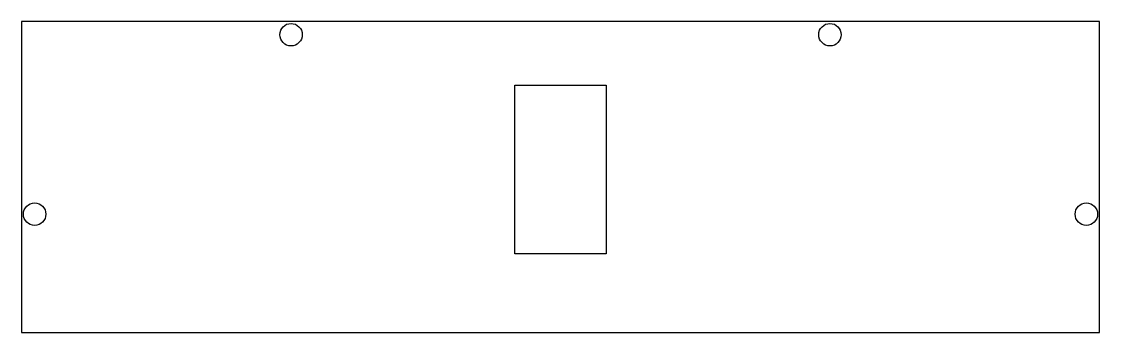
# Model space of a CAD drawing. Header units: millimetres. Extents: x -72 to 72, y -41 to 0.
import ezdxf

# ---------------------------------------------------------------- set-up
doc = ezdxf.new("R2010")
doc.units = ezdxf.units.MM
doc.layers.get('0').update_dxf_attribs({"linetype": 'CONTINUOUS'})

msp = doc.modelspace()

# ---------------------------------------------------------------- linework, layer by layer
for points in [[(72, 0), (-72, 0), (-72, -41.492), (72, -41.492)], [(-6.1, -8.5), (6.1, -8.5), (6.1, -31), (-6.1, -31)]]:
    msp.add_lwpolyline(points, close=True)
for centre in [(-36, -1.75), (36, -1.75), (-70.25, -25.7), (70.25, -25.7)]:
    msp.add_circle(centre, 1.5)

doc.saveas('drawing.dxf')
